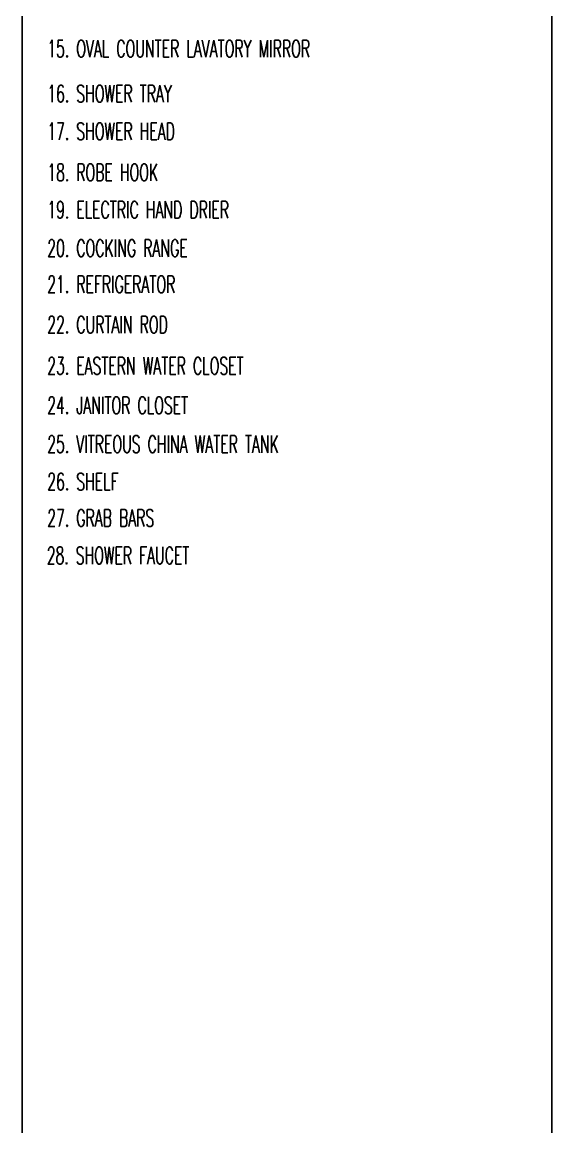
# Model space of a CAD drawing. Extents: x 417609.6 to 417638.5, y 43441 to 43460.9.
# Drawn here: x 417635.05 to 417637.94, y 43446.99 to 43453.01 of the extents above; entities that cross this region are included whole.
import ezdxf

# ---------------------------------------------------------------- set-up
doc = ezdxf.new("R2010")
doc.units = 0
doc.header["$MEASUREMENT"] = 0
doc.layers.add('TITLE', color=6, linetype='CONTINUOUS')
doc.layers.add('TXT', color=2, linetype='CONTINUOUS')
doc.styles.add('ROMANS', font='ROMANS.shx', dxfattribs={"width": 0.6})

msp = doc.modelspace()

# ---------------------------------------------------------------- linework, layer by layer
at = {"layer": 'TITLE'}
for p, q in [((417635.0511, 43440.9766), (417635.0511, 43460.9016)), ((417637.9386, 43440.9766), (417637.9386, 43460.9016))]:
    msp.add_line(p, q, dxfattribs=at)

# ---------------------------------------------------------------- texts
at = {"layer": 'TXT', "style": 'ROMANS', "width": 0.6}
for s, height, p in [('15. OVAL COUNTER LAVATORY MIRROR', 0.093306, (417635.1883, 43452.8194)), ('16. SHOWER TRAY', 0.093306, (417635.1883, 43452.5742)), ('17. SHOWER HEAD', 0.093306, (417635.1883, 43452.3691)), ('18. ROBE HOOK', 0.093306, (417635.1883, 43452.1456)), ('19. ELECTRIC HAND DRIER', 0.093306, (417635.1883, 43451.9422)), ('20. COCKING RANGE', 0.093306, (417635.1883, 43451.733)), ('21. REFRIGERATOR', 0.093306, (417635.1883, 43451.5357)), ('22. CURTAIN ROD', 0.093306, (417635.1883, 43451.3165)), ('23. EASTERN WATER CLOSET', 0.093306, (417635.1883, 43451.0919)), ('24. JANITOR CLOSET', 0.093306, (417635.1883, 43450.8773)), ('25. VITREOUS CHINA WATER TANK', 0.093306, (417635.1883, 43450.6654)), ('26. SHELF', 0.09331, (417635.1883, 43450.4617)), ('27. GRAB BARS', 0.093306, (417635.1883, 43450.2634)), ('28. SHOWER FAUCET', 0.093306, (417635.1854, 43450.0595))]:
    msp.add_text(s, height=height, dxfattribs=at).set_placement(p)

doc.saveas('drawing.dxf')
